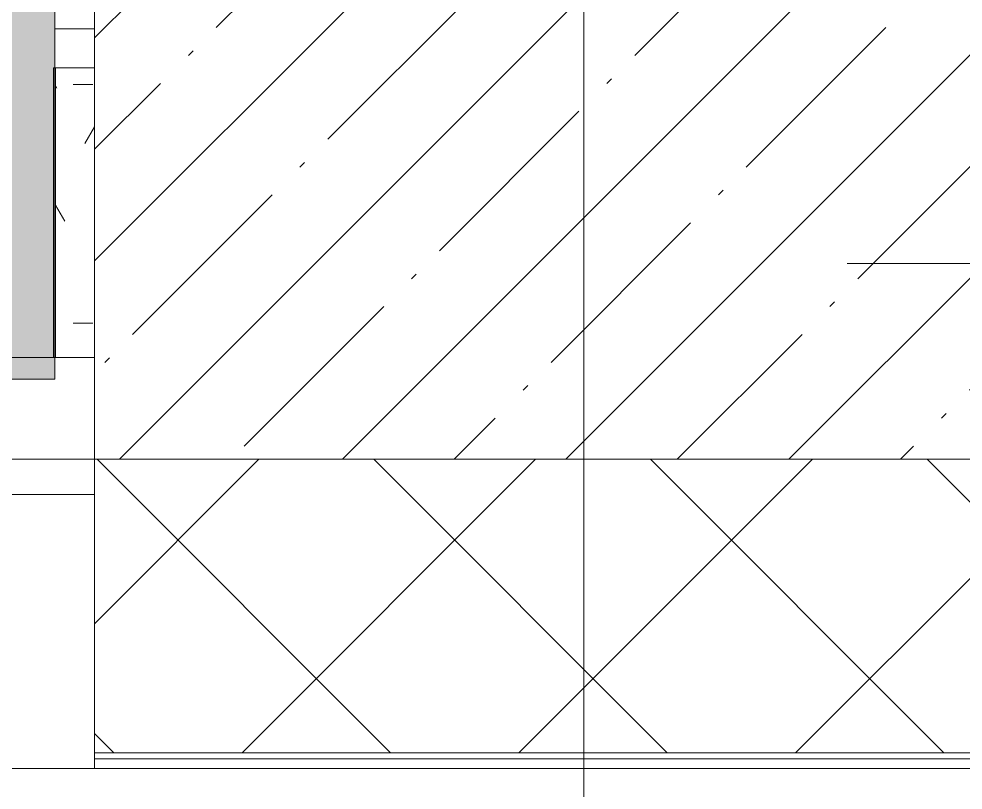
# Model space of a CAD drawing. Header units: millimetres. Extents: x 35770 to 248499, y -12553 to 31000.
# Drawn here: x 60871.3 to 61353.9, y -269 to 125 of the extents above; entities that cross this region are included whole.
import ezdxf

# ---------------------------------------------------------------- set-up
doc = ezdxf.new("R2010")
doc.units = ezdxf.units.MM
doc.linetypes.add('Осевая', pattern=[3175, 635, -476.25, 1587.5, -476.25])
for name, color, linetype, lineweight in [('A-GLAZ', 7, 'Continuous', 9), ('A-GLAZ-1', 7, 'Continuous', 13), ('A-WALL', 7, 'Continuous', 9), ('I-WALL', 7, 'Continuous', 9), ('S-COLS', 7, 'Continuous', 9), ('Знаки', 7, 'Continuous', 9), ('Оси', 7, 'Continuous', 9), ('Оси-2', 7, 'Осевая', 9)]:
    doc.layers.add(name, color=color, linetype=linetype, lineweight=lineweight)
for name, color, linetype, lineweight, true_color in [('A-WALL-1', 9, 'Continuous', 9, 0x808080), ('A-WALL-FNSH-1', 9, 'Continuous', 9, 0x808080), ('I-WALL-2', 9, 'Continuous', 9, 0x808080), ('S-COLS-1', 9, 'Continuous', 9, 0x808080)]:
    doc.layers.add(name, color=color, linetype=linetype, lineweight=lineweight, true_color=true_color)

# ---------------------------------------------------------------- blocks, each defined once
blk = doc.blocks.new('BSC_Колонна _Прямоугольная - 500х500-V9-План отделки полов с раскладкой материалов 1 этажа в осях 17-23')
at = {"layer": 'S-COLS'}
h = blk.add_hatch(dxfattribs=at)
h.set_pattern_fill('FP_11', color=256, style=0, pattern_type=2)
h.set_pattern_definition([(45, (-61160, -150), (-57.02463, 57.02463), []), (45, (-61102.975, -150), (-57.02463, 57.02463), [100.806, -20.161, 3.353, -16.808])])
h.paths.add_polyline_path([(-113.48, -250), (250, -250), (250, 250), (-250, 250), (-250, -250)])
at = {"layer": 'S-COLS-1'}
for p, q in [((-250, 250), (-250, -250)), ((-250, -250), (250, -250))]:
    blk.add_line(p, q, dxfattribs=at)
blk = doc.blocks.new('120_Окно_СКБ_1Ст - 120_Окно_СКБ_1Ст 900х2500_h_-20664874-План отделки полов с раскладкой материалов 1 этажа в осях 17-23')
at = {"layer": 'A-GLAZ'}
blk.add_line((450, -57), (-450, -57), dxfattribs=at)
at = {"layer": 'A-GLAZ-1'}
for p, q in [((-450, -127), (-450, -57)), ((-450, -57), (-380, -57)), ((-380, -127), (-450, -127))]:
    blk.add_line(p, q, dxfattribs=at)
blk = doc.blocks.new('Зашивка радиатора_ с перфорацией М1 - Зашивка радиатора_ с перфорацией М1-V117-План отделки полов с раскладкой материалов 1 этажа в осях 17-23')
at = {"layer": 'Знаки'}
blk.add_hatch(color=256, dxfattribs=at).paths.add_polyline_path([(379.76, 380), (379.76, 359), (-380.24, 359), (-380.24, 380), (-430, 380), (-430, 180), (430, 180), (429.76, 380)])
for p, q in [((-380.24, 380), (-430, 380)), ((-430, 380), (-430, 180))]:
    blk.add_line(p, q, dxfattribs=at)

msp = doc.modelspace()

# ---------------------------------------------------------------- hatches: boundary and pattern name
at = {"layer": 'A-WALL'}
h = msp.add_hatch(dxfattribs=at)
h.set_pattern_fill('FP_17', color=256, style=0, pattern_type=2)
h.set_pattern_definition([(45, (0, 0), (-70.71068, 70.71068), []), (135, (0, 0), (-70.71068, -70.71068), [])])
h.paths.add_polyline_path([(73980, -250), (75700, -250), (75700, -100), (73980, -100)])
h.paths.add_polyline_path([(72280, -250), (72280, -100), (71560, -100), (71560, -250), (72079.48, -250)])
h.paths.add_polyline_path([(70608.42, -250), (70660, -250), (70660, -100), (67060, -100), (67060, -250), (67666.29, -250)])
h.paths.add_polyline_path([(65827.47, -250), (66160, -250), (66160, -100), (65160, -100), (65160, -250), (65459.7, -250)])
h.paths.add_polyline_path([(64260, -250), (64260, -100), (63710, -100), (63710, -250), (63988.64, -250)])
h.paths.add_polyline_path([(61046.52, -250), (61610, -250), (61610, -100), (60910, -100), (60910, -250)])
h.paths.add_polyline_path([(60010, -250), (60010, -100), (59260, -100), (59260, -250), (59575.46, -250)])
h.paths.add_polyline_path([(57001.1, -250), (57160, -250), (57160, -100), (56410, -100), (56410, -250), (56633.34, -250)])
h.paths.add_polyline_path([(53310, -250), (53310, -100), (51871.54, -100), (51871.54, -250), (52955.68, -250)])
h.paths.add_polyline_path([(47439.21, -250), (48160, -250), (48160, -100), (47410, -100), (47410, -250)])
h.paths.add_polyline_path([(49060, -250), (49771.54, -250), (49771.54, -100), (49060, -100)])
h.paths.add_polyline_path([(42910, -250), (44310, -250), (44310, -100), (42737.54, -100), (42737.54, -250)])
h.paths.add_polyline_path([(40637.54, -250), (40637.54, -100), (39940, -100), (39940, -250), (40451.67, -250)])
h.paths.add_polyline_path([(38980.61, -250), (39040, -250), (39040, -100), (38742.65, -100), (38742.65, -250)])
at = {"layer": 'I-WALL-2'}
h = msp.add_hatch(dxfattribs=at)
h.set_pattern_fill('FP_79', color=256, style=0, pattern_type=2)
h.set_pattern_definition([(0, (0, 0), (121.92, 30.48), [10.058, -81.382, 10.058, -81.382, -487.68]), (0, (0, 0), (121.92, 30.48), [-182.88, 10.058, -172.822, 10.058, -81.382, -213.36]), (0, (0, 0), (121.92, 30.48), [-457.2, 10.058, -50.902, 10.058, -142.342]), (120, (45.72, 15.24), (-87.356454, 90.345817), [10.058, -81.382, 10.058, -81.382, -487.68]), (120, (45.72, 15.24), (-87.356454, 90.345817), [-182.88, 10.058, -172.822, 10.058, -81.382, -213.36]), (120, (45.72, 15.24), (-87.356454, 90.345817), [-457.2, 10.058, -50.902, 10.058, -142.342]), (240, (60.96, 76.2), (-34.563546, -120.825817), [10.058, -81.382, 10.058, -81.382, -487.68]), (240, (60.96, 76.2), (-34.563546, -120.825817), [-182.88, 10.058, -172.822, 10.058, -81.382, -213.36]), (240, (60.96, 76.2), (-34.563546, -120.825817), [-457.2, 10.058, -50.902, 10.058, -142.342])])
h.paths.add_polyline_path([(60890, -48), (60910, -48), (60910, 100), (60890, 100)])

# ---------------------------------------------------------------- linework, layer by layer
at = {"layer": 'A-WALL'}
for p, q in [((60910, -250), (61610, -250)), ((60910, -253), (61610, -253)), ((60910, -258), (60010, -258))]:
    msp.add_line(p, q, dxfattribs=at)
at = {"layer": 'A-WALL-1'}
for p, q in [((60890, 100), (60890, -48)), ((60910, 100), (60890, 100)), ((60890, -48), (60910, -48)), ((60910, -100), (60910, -250))]:
    msp.add_line(p, q, dxfattribs=at)
at = {"layer": 'A-WALL-FNSH-1'}
for p, q in [((60889, 100), (60889, -48)), ((60890, 100), (60889, 100)), ((60889, -48), (60890, -48)), ((60910, -250), (60910, -258)), ((60910, -258), (61610, -258))]:
    msp.add_line(p, q, dxfattribs=at)
at = {"layer": 'I-WALL'}
for p, q in [((60889.76, 120), (60910, 120)), ((60910, -100), (60010, -100))]:
    msp.add_line(p, q, dxfattribs=at)
at = {"layer": 'Оси'}
msp.add_line((61160, -1906.26), (61160, 593.74), dxfattribs=at)
at = {"layer": 'Оси-2'}
msp.add_line((39069.74, 0), (82200, 0), dxfattribs=at)

# ---------------------------------------------------------------- block references
at = {"layer": 'A-GLAZ', "rotation": 180}
msp.add_blockref('120_Окно_СКБ_1Ст - 120_Окно_СКБ_1Ст 900х2500_h_-20664874-План отделки полов с раскладкой материалов 1 этажа в осях 17-23', (60460, -175), dxfattribs=at)
at = {"layer": 'S-COLS'}
msp.add_blockref('BSC_Колонна _Прямоугольная - 500х500-V9-План отделки полов с раскладкой материалов 1 этажа в осях 17-23', (61160, 150), dxfattribs=at)
at = {"layer": 'Знаки', "rotation": 180}
msp.add_blockref('Зашивка радиатора_ с перфорацией М1 - Зашивка радиатора_ с перфорацией М1-V117-План отделки полов с раскладкой материалов 1 этажа в осях 17-23', (60459.76, 321), dxfattribs=at)

doc.saveas('drawing.dxf')
